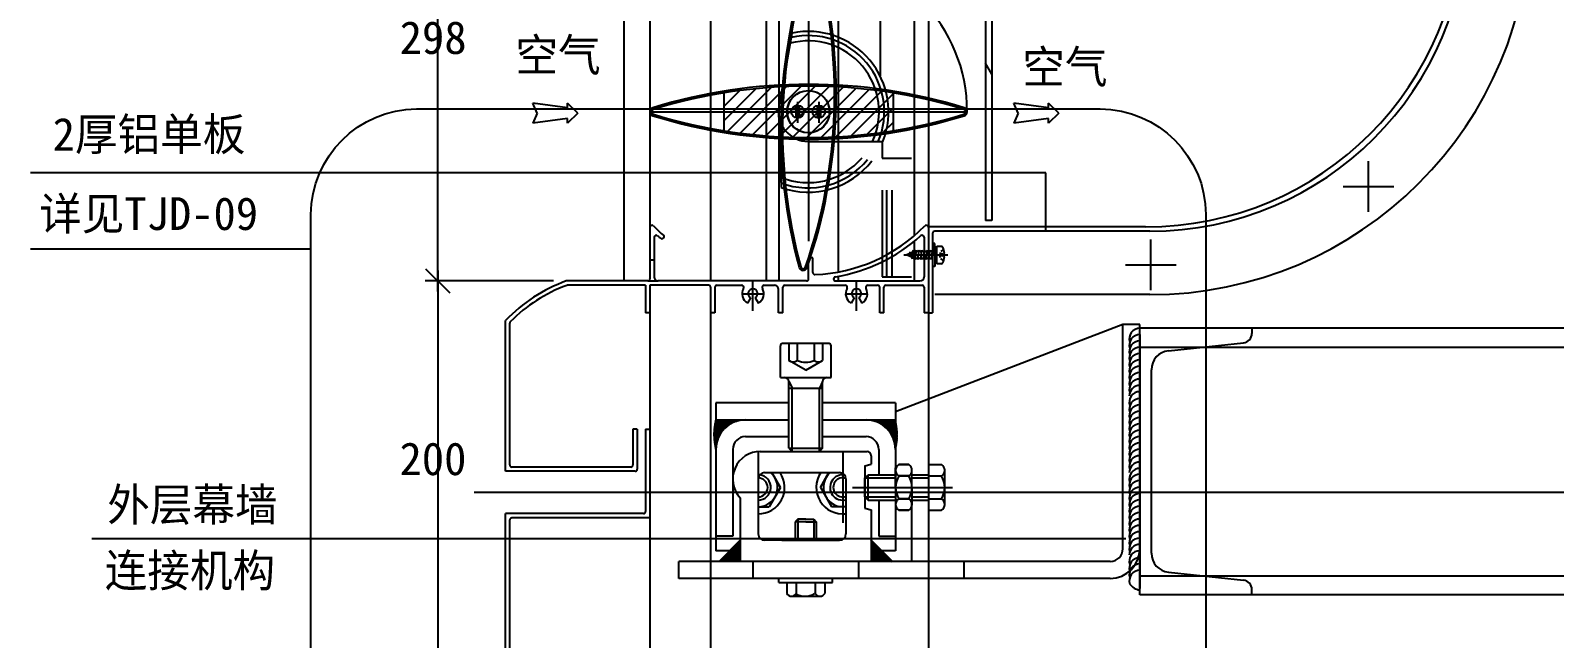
# Model space of a CAD drawing. Header units: metres. Extents: x 4816 to 6700, y 2423 to 3872.
# Drawn here: x 4826 to 5547, y 3125 to 3412 of the extents above; entities that cross this region are included whole.
import ezdxf

# ---------------------------------------------------------------- set-up
doc = ezdxf.new("R2010")
doc.units = ezdxf.units.M
for name, color, linetype in [('1', 1, 'Continuous'), ('10', 1, 'Continuous'), ('4', 4, 'Continuous'), ('DIM', 4, 'Continuous'), ('H', 4, 'Continuous'), ('型材', 1, 'Continuous'), ('点划线', 1, 'Continuous'), ('虚线', 5, 'Continuous'), ('附件', 5, 'Continuous')]:
    doc.layers.add(name, color=color, linetype=linetype)

# ---------------------------------------------------------------- blocks, each defined once
blk = doc.blocks.new('_ArchTick')
at = {"color": 0, "linetype": 'ByBlock'}
blk.add_lwpolyline([(-0.5, -0.5), (0.5, 0.5)], dxfattribs=at)

msp = doc.modelspace()

# ---------------------------------------------------------------- hatches: boundary and pattern name
h = msp.add_hatch()
h.set_pattern_fill('HEX', scale=15)
h.paths.add_polyline_path([(5278.03, 3322.32), (5281.03, 3322.32), (5281.03, 3523.72), (5278.03, 3523.72)])
h.paths.add_polyline_path([(5281.03, 3572.72), (5266.68, 3572.72), (5266.68, 3569.72), (5278.03, 3569.72), (5278.03, 3523.72), (5281.03, 3523.72)])
h = msp.add_hatch()
h.set_pattern_fill('SOLID')
h.paths.add_polyline_path([(5164.52, 3228.11), (5150.52, 3228.11, 0.13), (5150.52, 3214.11, -0.41)])
h = msp.add_hatch()
h.set_pattern_fill('SOLID')
h.paths.add_polyline_path([(5221.52, 3228.11), (5235.52, 3228.11, -0.13), (5235.52, 3214.11, 0.41)])
h = msp.add_hatch()
h.set_pattern_fill('SOLID')
h.paths.add_polyline_path([(5162.02, 3171.11), (5152.02, 3161.11), (5162.02, 3161.11)])
h = msp.add_hatch()
h.set_pattern_fill('SOLID')
h.paths.add_polyline_path([(5224.02, 3171.11), (5234.02, 3161.11), (5224.02, 3161.11)])
at = {"layer": '1'}
h = msp.add_hatch(dxfattribs=at)
h.set_pattern_fill('ANSI31', scale=10)
h.paths.add_polyline_path([(5121.29, 3303.67), (5118.29, 3303.67, -0.41), (5119.29, 3302.67), (5119.29, 3298.67), (5122.29, 3298.67, -0.41), (5121.29, 3299.67)])
h = msp.add_hatch(dxfattribs=at)
h.set_pattern_fill('ANSI31', scale=10)
h.paths.add_polyline_path([(5121.29, 3298.42), (5118.29, 3298.42, -0.41), (5119.29, 3297.42), (5119.29, 3293.42), (5122.29, 3293.42, -0.41), (5121.29, 3294.42)])
at = {"layer": 'H'}
h = msp.add_hatch(dxfattribs=at)
h.set_pattern_fill('ANSI31', scale=1.5)
h.paths.add_polyline_path([(5234.33, 3382.29, 0.05), (5194.33, 3385.92), (5194.33, 3373.72), (5234.33, 3373.72)])
h.paths.add_polyline_path([(5234.33, 3373.72), (5194.33, 3373.72), (5194.33, 3361.52, 0.05), (5234.33, 3365.15)])
h.paths.add_polyline_path([(5194.33, 3385.92, 0.05), (5154.33, 3382.29), (5154.33, 3373.72), (5194.33, 3373.72)])
h.paths.add_polyline_path([(5194.33, 3373.72), (5154.33, 3373.72), (5154.33, 3365.15, 0.05), (5194.33, 3361.52)])

# ---------------------------------------------------------------- linework, layer by layer
for p, q in [((5174.33, 3598.72), (5174.33, 3293.72)), ((5180.33, 3598.72), (5180.33, 3293.72)), ((5208.33, 3598.72), (5208.33, 3297.96)), ((5244.33, 3598.72), (5244.33, 3315.11)), ((5194.33, 3587.91), (5194.33, 3312.53)), ((5228.18, 3438.22), (5228.18, 3390.69)), ((5180.39, 3376.15), (5186.53, 3410.94)), ((5154.33, 3382.69), (5154.33, 3364.75)), ((5234.33, 3382.69), (5234.33, 3364.75)), ((5119.33, 3373.72), (5269.33, 3373.72)), ((5177.08, 3373.72), (5237.59, 3373.72)), ((5210.03, 3373.72), (5178.33, 3373.72)), ((5188.38, 3376.22), (5188.38, 3371.22)), ((5189.18, 3378.48), (5189.18, 3368.48)), ((5189.98, 3376.22), (5189.98, 3371.22)), ((5198.38, 3376.22), (5198.38, 3371.22)), ((5199.18, 3378.48), (5199.18, 3368.48)), ((5199.98, 3376.22), (5199.98, 3371.22)), ((5180.19, 3373.23), (5181.42, 3337.92)), ((5194.18, 3359.72), (5229.51, 3359.72)), ((5229.18, 3359.72), (5229.18, 3351.72)), ((5229.18, 3351.72), (5242.98, 3351.72)), ((5459.14, 3326.34), (5459.14, 3350.34)), ((5447.14, 3338.34), (5471.14, 3338.34)), ((5229.18, 3336.72), (5229.18, 3295.72)), ((5231.18, 3336.72), (5231.18, 3295.72)), ((5233.68, 3336.72), (5233.68, 3295.72)), ((5244.33, 3312.5), (5244.33, 3293.72)), ((5356.27, 3289.36), (5356.27, 3313.36)), ((5208.33, 3295.93), (5208.33, 3293.72)), ((5229.18, 3295.72), (5242.98, 3295.72)), ((5344.27, 3301.36), (5368.27, 3301.36)), ((5151.03, 3291.72), (5162.67, 3291.72)), ((5162.88, 3287.71), (5173.18, 3287.71)), ((5168.03, 3279.54), (5168.03, 3293.72)), ((5173.39, 3291.72), (5178.2, 3291.72)), ((5180.2, 3278.72), (5180.2, 3289.72)), ((5182.2, 3278.72), (5182.2, 3290.72)), ((5211.88, 3287.71), (5222.18, 3287.71)), ((5217.03, 3279.54), (5217.03, 3293.72)), ((5166.9, 3285.76), (5165.45, 3283.25)), ((5169.16, 3285.76), (5170.6, 3283.25)), ((5215.9, 3285.76), (5214.45, 3283.25)), ((5218.16, 3285.76), (5219.6, 3283.25)), ((5181.02, 3248.11), (5181.02, 3263.11)), ((5204.02, 3264.11), (5182.02, 3264.11)), ((5185.02, 3264.11), (5185.02, 3256.11)), ((5189.02, 3264.11), (5189.02, 3256.11)), ((5197.02, 3264.11), (5197.02, 3256.11)), ((5201.02, 3264.11), (5201.02, 3256.11)), ((5205.02, 3248.11), (5205.02, 3263.11)), ((5193.02, 3251.5), (5185.02, 3256.11)), ((5193.02, 3251.5), (5201.02, 3256.11)), ((5181.02, 3248.11), (5193.02, 3248.11)), ((5185.01, 3246.31), (5186.52, 3243.11)), ((5185.02, 3214.61), (5185.02, 3246.11)), ((5193.02, 3248.11), (5205.02, 3248.11)), ((5201.02, 3246.11), (5199.52, 3243.11)), ((5201.02, 3214.61), (5201.02, 3246.11)), ((5185.02, 3243.11), (5201.02, 3243.11)), ((5186.52, 3213.11), (5186.52, 3243.11)), ((5199.52, 3213.11), (5199.52, 3243.11)), ((5170.52, 3212.91), (5170.52, 3179.32)), ((5185.02, 3214.61), (5201.02, 3214.61)), ((5185.02, 3214.61), (5186.52, 3213.11)), ((5201.02, 3214.61), (5199.52, 3213.11)), ((5210.52, 3212.91), (5210.52, 3179.32)), ((5181.08, 3196.11), (5177.03, 3203.11)), ((5199.96, 3196.11), (5204.01, 3203.11)), ((5221.02, 3200.61), (5222.52, 3202.11)), ((5221.02, 3200.61), (5235.52, 3200.61)), ((5221.02, 3191.61), (5221.02, 3200.61)), ((5222.52, 3202.11), (5235.52, 3202.11)), ((5222.52, 3190.11), (5222.52, 3202.11)), ((5235.52, 3196.11), (5235.52, 3205.34)), ((5237.02, 3206.9), (5241.75, 3206.9)), ((5241.75, 3206.9), (5237.02, 3206.9)), ((5241.75, 3201.51), (5237.02, 3201.51)), ((5237.02, 3201.51), (5241.75, 3201.51)), ((5243.25, 3196.11), (5243.25, 3204.46)), ((5243.25, 3202.11), (5251.02, 3202.11)), ((5243.25, 3200.61), (5251.02, 3200.61)), ((5251.02, 3206.9), (5257.25, 3206.9)), ((5251.02, 3201.51), (5257.25, 3201.51)), ((5258.75, 3187.93), (5258.75, 3204.46)), ((5181.08, 3196.11), (5175.79, 3186.96)), ((5199.96, 3196.11), (5205.26, 3186.96)), ((5215.18, 3196.11), (5262.43, 3196.11)), ((5235.52, 3196.11), (5235.52, 3186.89)), ((5243.25, 3196.11), (5243.25, 3187.77)), ((5170.52, 3186.96), (5175.79, 3186.96)), ((5212.02, 3186.96), (5205.26, 3186.96)), ((5221.02, 3191.61), (5235.52, 3191.61)), ((5221.02, 3191.61), (5222.52, 3190.11)), ((5222.52, 3190.11), (5235.52, 3190.11)), ((5237.02, 3190.72), (5241.75, 3190.72)), ((5241.75, 3190.72), (5237.02, 3190.72)), ((5243.25, 3191.61), (5251.02, 3191.61)), ((5243.25, 3190.11), (5251.02, 3190.11)), ((5251.02, 3190.72), (5257.25, 3190.72)), ((5189.27, 3181.11), (5188.02, 3179.86)), ((5193.02, 3179.86), (5188.02, 3179.86)), ((5188.02, 3179.86), (5188.02, 3171.11)), ((5193.02, 3181.11), (5189.27, 3181.11)), ((5189.27, 3181.11), (5189.27, 3171.11)), ((5193.02, 3181.11), (5196.77, 3181.11)), ((5193.02, 3179.86), (5198.02, 3179.86)), ((5196.77, 3181.11), (5196.77, 3171.11)), ((5196.77, 3181.11), (5198.02, 3179.86)), ((5198.02, 3179.86), (5198.02, 3171.11)), ((5241.75, 3185.33), (5237.02, 3185.33)), ((5237.02, 3185.33), (5241.75, 3185.33)), ((5251.02, 3185.33), (5257.25, 3185.33)), ((5162.02, 3171.11), (5152.02, 3161.11)), ((5181.65, 3171.11), (5209.02, 3171.11)), ((5224.02, 3171.11), (5234.02, 3161.11)), ((5180.27, 3151.11), (5180.27, 3153.11)), ((5184.04, 3151.11), (5184.04, 3145.93)), ((5188.53, 3151.11), (5188.53, 3145.93)), ((5197.52, 3151.11), (5197.52, 3145.93)), ((5202.01, 3151.11), (5202.01, 3145.93)), ((5205.62, 3151.11), (5205.62, 3153.11)), ((5186.2, 3144.68), (5199.98, 3144.68))]:
    msp.add_line(p, q)
for points in [[(5198.81, 3447.24, 0.74), (5194.99, 3447.37, 0.15), (5189.85, 3300.2, 0.74), (5193.67, 3300.07, 0.15)], [(5198.04, 3447.03, 0.74), (5195.75, 3447.11, 0.15), (5190.62, 3300.41, 0.74), (5192.92, 3300.33, 0.15)], [(5267.96, 3371.81, 0.74), (5267.96, 3375.63, 0.15), (5120.7, 3375.63, 0.74), (5120.7, 3371.81, 0.15)], [(5267.73, 3372.57, 0.74), (5267.73, 3374.87, 0.15), (5120.94, 3374.87, 0.74), (5120.94, 3372.57, 0.15)]]:
    msp.add_lwpolyline(points, format="xyb", close=True)
for centre, radius in [((5194.18, 3373.72), 10), ((5194.33, 3373.72), 10), ((5189.18, 3373.72), 3), ((5199.18, 3373.72), 3)]:
    msp.add_circle(centre, radius)
for centre, radius, start, end in [((5194.18, 3373.72), 36, 337.11, 102.89), ((5194.18, 3373.72), 38, 338.38, 101.62), ((5194.18, 3373.72), 33.5, 335.3, 104.7), ((5194.18, 3373.72), 14, 170, 270), ((5189.18, 3373.72), 2.63, 72.27, 107.73), ((5199.18, 3373.72), 2.63, 72.27, 107.73), ((5189.18, 3373.72), 2.63, 252.27, 287.73), ((5199.18, 3373.72), 2.63, 252.27, 287.73), ((5194.18, 3373.72), 33.5, 247.3, 319.53), ((5194.18, 3373.72), 36, 249.11, 321.28), ((5194.18, 3373.72), 38, 250.38, 322.5), ((5162.67, 3290.72), 1, 330.71, 90), ((5168.03, 3287.71), 5.15, 150.71, 240), ((5168.03, 3287.71), 2.25, 300, 240), ((5168.03, 3287.71), 5.15, 300, 29.29), ((5173.39, 3290.72), 1, 90, 209.29), ((5178.2, 3289.72), 2, 0, 90), ((5211.67, 3290.72), 1, 330.71, 90), ((5217.03, 3287.71), 5.15, 150.71, 240), ((5217.03, 3287.71), 2.25, 300, 240), ((5217.03, 3287.71), 5.15, 300, 29.29), ((5222.39, 3290.72), 1, 90, 209.29), ((5351.03, 3266.37), 5, 90, 197.46), ((5351.03, 3263.37), 5, 90, 197.46), ((5182.02, 3263.11), 1, 90, 180), ((5204.02, 3263.11), 1, 0, 90), ((5351.03, 3260.37), 5, 90, 197.46), ((5351.03, 3257.37), 5, 90, 197.46), ((5351.03, 3254.37), 5, 90, 197.46), ((5187.02, 3258.71), 3.28, 232.39, 307.61), ((5193.02, 3265.59), 10.29, 247.12, 292.88), ((5199.02, 3258.71), 3.28, 232.39, 307.61), ((5351.03, 3251.37), 5, 90, 197.46), ((5351.03, 3248.37), 5, 90, 197.46), ((5183.02, 3246.11), 2, 0, 90), ((5203.02, 3246.11), 2, 90, 180), ((5351.03, 3245.37), 5, 90, 197.46), ((5351.03, 3242.37), 5, 90, 197.46), ((5351.03, 3239.37), 5, 90, 180), ((5351.03, 3236.37), 5, 90, 198.96), ((5351.03, 3233.12), 5, 90, 197.46), ((5351.03, 3230.12), 5, 90, 197.46), ((5351.03, 3227.12), 5, 90, 197.46), ((5351.03, 3224.12), 5, 90, 197.46), ((5351.03, 3221.12), 5, 90, 197.46), ((5351.03, 3218.12), 5, 90, 197.46), ((5351.03, 3215.12), 5, 90, 197.46), ((5351.03, 3212.12), 5, 90, 197.46), ((5171.52, 3200.11), 13, 90, 223.05), ((5351.03, 3209.12), 5, 90, 197.46), ((5351.03, 3206.12), 5, 90, 197.46), ((5351.03, 3203.12), 5, 90, 180), ((5170.52, 3196.11), 12.52, 270, 34), ((5170.52, 3196.11), 9.15, 270, 49.87), ((5170.52, 3196.11), 6, 270, 83.06), ((5170.52, 3196.11), 4.5, 270, 89.47), ((5210.52, 3196.11), 12.52, 146, 276.88), ((5210.52, 3196.11), 9.15, 130.13, 279.43), ((5210.52, 3196.11), 6, 82.52, 284.48), ((5210.52, 3196.11), 4.5, 70.67, 289.47), ((5238.68, 3204.2), 3.16, 121.49, 238.51), ((5245.97, 3196.11), 10.44, 148.91, 180), ((5240.1, 3204.2), 3.16, 301.49, 58.51), ((5232.81, 3196.11), 10.44, 0, 31.09), ((5255.6, 3204.2), 3.16, 301.49, 58.51), ((5248.31, 3196.11), 10.44, 328.91, 31.09), ((5351.03, 3200.12), 5, 90, 196.22), ((5351.03, 3197.32), 5, 90, 197.46), ((5245.97, 3196.11), 10.44, 180, 211.09), ((5232.81, 3196.11), 10.44, 328.91, 0), ((5351.03, 3194.32), 5, 90, 197.46), ((5351.03, 3191.17), 5, 90, 197.46), ((5238.68, 3188.03), 3.16, 121.49, 238.51), ((5240.1, 3188.03), 3.16, 301.49, 58.51), ((5255.58, 3188.03), 3.17, 301.77, 58.23), ((5351.03, 3188.17), 5, 90, 197.46), ((5351.03, 3185.17), 5, 90, 197.46), ((5351.03, 3182.17), 5, 90, 197.46), ((5351.03, 3179.17), 5, 90, 197.46), ((5351.03, 3176.17), 5, 90, 197.46), ((5351.03, 3173.17), 5, 90, 197.46), ((5351.03, 3170.17), 5, 90, 197.46), ((5351.03, 3167.17), 5, 90, 197.46), ((5351.03, 3164.17), 5, 90, 180), ((5351.03, 3161.17), 5, 90, 198.96), ((5351.03, 3157.92), 5, 90, 197.46), ((5351.03, 3154.92), 5, 90, 197.46), ((5351.03, 3151.92), 5, 90, 197.46), ((5186.28, 3147.32), 2.64, 211.77, 328.23), ((5192.65, 3153.38), 8.7, 238.91, 301.09), ((5199.76, 3147.3), 2.63, 211.49, 328.51)]:
    msp.add_arc(centre, radius, start, end)
at = {"layer": '1'}
for p, q in [((5148.03, 3597.72), (5148.03, 3293.72)), ((5119.29, 3590.72), (5119.29, 3303.67)), ((5281.03, 3575.72), (5281.03, 3322.32)), ((5251.03, 3572.72), (5251.03, 3273.72)), ((5278.03, 3569.72), (5278.03, 3322.32)), ((5080.4, 3375.54), (5063.95, 3377.77)), ((5065.93, 3373.05), (5063.95, 3377.77)), ((5080.4, 3375.54), (5080.4, 3377.85)), ((5085.19, 3373.05), (5080.4, 3377.85)), ((5307.89, 3375.54), (5291.44, 3377.77)), ((5293.42, 3373.05), (5291.44, 3377.77)), ((5312.69, 3373.05), (5307.89, 3377.85)), ((5307.89, 3375.54), (5307.89, 3377.85)), ((5065.93, 3373.05), (5063.95, 3368.33)), ((5080.4, 3370.57), (5063.95, 3368.33)), ((5085.19, 3373.05), (5080.4, 3368.26)), ((5080.4, 3368.26), (5080.4, 3370.57)), ((5293.42, 3373.05), (5291.44, 3368.33)), ((5307.89, 3370.57), (5291.44, 3368.33)), ((5312.69, 3373.05), (5307.89, 3368.26)), ((5307.89, 3368.26), (5307.89, 3370.57)), ((5353.79, 3319.26), (5251.03, 3319.26)), ((5253.03, 3316.26), (5253.03, 3278.72)), ((5355.79, 3317.26), (5254.03, 3317.26)), ((5281.03, 3322.32), (5278.03, 3322.32)), ((5121.29, 3314.36), (5121.29, 3295.72)), ((5125.99, 3314.65), (5125.99, 3315.11)), ((5249.03, 3314.36), (5249.03, 3295.72)), ((5119.29, 3303.67), (5121.29, 3303.67)), ((5119.29, 3303.67), (5119.29, 3294.72)), ((5194.33, 3301.99), (5195.33, 3304.72)), ((5194.33, 3294.72), (5194.33, 3301.99)), ((5196.33, 3304.72), (5195.23, 3304.72)), ((5196.33, 3297.74), (5196.33, 3304.72)), ((5118.29, 3293.72), (5079.77, 3293.72)), ((5117.29, 3291.72), (5080.3, 3291.72)), ((5117.29, 3291.72), (5117.29, 3278.72)), ((5118.29, 3293.72), (5123.29, 3293.72)), ((5119.29, 3291.72), (5119.29, 3095.72)), ((5147.03, 3291.72), (5119.29, 3291.72)), ((5193.33, 3293.72), (5123.29, 3293.72)), ((5148.03, 3290.72), (5148.03, 3096.72)), ((5183.2, 3291.72), (5211.67, 3291.72)), ((5207.2, 3293.72), (5247.03, 3293.72)), ((5222.39, 3291.72), (5227.03, 3291.72)), ((5231.03, 3291.72), (5248.03, 3291.72)), ((5249.03, 3290.72), (5249.03, 3278.72)), ((5251.03, 3293.72), (5251.03, 3278.72)), ((5355.79, 3287.26), (5254.03, 3287.26)), ((5051.03, 3203.72), (5051.03, 3275.01)), ((5053.03, 3206.72), (5053.03, 3273.79)), ((5119.29, 3278.72), (5117.29, 3278.72)), ((5150.03, 3278.72), (5148.03, 3278.72)), ((5182.2, 3278.72), (5180.2, 3278.72)), ((5230.03, 3278.72), (5228.03, 3278.72)), ((5251.03, 3278.72), (5249.03, 3278.72)), ((5251.03, 3278.72), (5253.03, 3278.72)), ((5251.03, 3273.72), (5251.03, 3110.72)), ((5613.03, 3271.37), (5351.03, 3271.37)), ((5351.03, 3268.37), (5351.03, 3148.37)), ((5351.03, 3262.37), (5736.03, 3262.37)), ((5364.59, 3260.71), (5400, 3264.44)), ((5111.29, 3223.72), (5111.29, 3206.72)), ((5113.29, 3223.72), (5111.29, 3223.72)), ((5113.29, 3223.72), (5113.29, 3204.72)), ((5117.29, 3223.72), (5117.29, 3184.72)), ((5117.29, 3223.72), (5119.29, 3223.72)), ((5112.29, 3203.72), (5051.03, 3203.72)), ((5110.29, 3205.72), (5054.03, 3205.72)), ((5753.03, 3193.72), (5036.25, 3193.72)), ((5051.03, 3112.43), (5051.03, 3183.72)), ((5116.29, 3183.72), (5051.03, 3183.72)), ((5053.03, 3113.65), (5053.03, 3180.72)), ((5119.29, 3181.72), (5054.03, 3181.72)), ((5351.03, 3154.37), (5736.03, 3154.37)), ((5364.59, 3156.02), (5400, 3152.29)), ((5613.03, 3145.37), (5351.03, 3145.37))]:
    msp.add_line(p, q, dxfattribs=at)
for centre, radius, start, end in [((5353.79, 3469.26), 150, 270, 0), ((5355.79, 3467.26), 150, 270, 0), ((5355.79, 3467.26), 180, 270, 0), ((5194.33, 3373.72), 75.04, 0, 88), ((5120.29, 3319.06), 1, 44.46, 180), ((5175.99, 3373.72), 77.04, 224.46, 229.53), ((5194.33, 3373.72), 77.04, 272.26, 315.54), ((5250.03, 3319.06), 1, 0, 135.54), ((5254.03, 3316.26), 1, 90, 180), ((5122.29, 3314.36), 1, 47.86, 180), ((5175.99, 3373.72), 79.04, 227.86, 229.19), ((5124.99, 3314.65), 1, 229.19, 0), ((5194.33, 3373.72), 79.04, 279.25, 312.14), ((5248.03, 3314.36), 1, 0, 132.14), ((5118.29, 3294.72), 1, 270, 0), ((5123.29, 3295.72), 2, 180, 270), ((5193.33, 3294.72), 1, 270, 0), ((5197.33, 3297.74), 1, 180, 272.26), ((5207.2, 3294.72), 1, 99.25, 270), ((5247.03, 3295.72), 2, 270, 0), ((5105.49, 3222.78), 75.46, 109.93, 136.2), ((5105.49, 3222.78), 73.46, 110.35, 135.26), ((5080.3, 3290.72), 1, 90, 110.35), ((5147.03, 3290.72), 1, 0, 90), ((5151.03, 3290.72), 1, 90, 180), ((5183.2, 3290.72), 1, 90, 180), ((5227.03, 3290.72), 1, 0, 90), ((5231.03, 3290.72), 1, 90, 180), ((5248.03, 3290.72), 1, 0, 90), ((5054.03, 3273.79), 1, 135.26, 180), ((5399.53, 3268.92), 4.5, 276.01, 0), ((5365.53, 3251.76), 9, 96.01, 180), ((5054.03, 3206.72), 1, 180, 270), ((5110.29, 3206.72), 1, 270, 0), ((5112.29, 3204.72), 1, 270, 0), ((5054.03, 3180.72), 1, 90, 180), ((5116.29, 3184.72), 1, 270, 0), ((5365.53, 3164.97), 9, 180, 263.99), ((5399.53, 3147.81), 4.5, 0, 83.99)]:
    msp.add_arc(centre, radius, start, end, dxfattribs=at)
at = {"layer": '10'}
for p, q in [((5018.98, 3288.72), (5018.98, 3596.72)), ((5306.5, 3344.9), (4826.33, 3344.9)), ((5306.5, 3317.69), (5306.5, 3344.9)), ((5018.98, 3298.72), (5018.98, 3088.72)), ((5073.77, 3293.72), (5012.98, 3293.72)), ((5073.77, 3293.72), (5012.98, 3293.72)), ((5344.47, 3171.77), (4855.33, 3171.77))]:
    msp.add_line(p, q, dxfattribs=at)
at = {"layer": '4'}
for p, q in [((5107.03, 3591.72), (5107.03, 3293.72)), ((5148.03, 3290.72), (5148.03, 3278.72)), ((5150.03, 3290.72), (5150.03, 3278.72)), ((5228.03, 3278.72), (5228.03, 3290.72)), ((5230.03, 3278.72), (5230.03, 3290.72))]:
    msp.add_line(p, q, dxfattribs=at)
msp.add_arc((5352.55, 3155.42), 8.04, 218.47, 259.07, dxfattribs=at)
at = {"layer": 'DIM'}
for p, q in [((5343, 3273.11), (5235.52, 3231.9)), ((5343, 3167.11), (5343, 3273.11)), ((5351, 3273.11), (5343, 3273.11)), ((5351, 3167.11), (5351, 3273.11)), ((5351, 3219.11), (5351, 3273.11)), ((5150.52, 3236.11), (5150.52, 3166.11)), ((5185.02, 3236.11), (5150.52, 3236.11)), ((5235.52, 3236.11), (5201.02, 3236.11)), ((5235.52, 3236.11), (5235.52, 3166.11)), ((5150.52, 3228.11), (5185.02, 3228.11)), ((5201.02, 3228.11), (5235.52, 3228.11)), ((5164.52, 3220.11), (5185.02, 3220.11)), ((5201.02, 3220.11), (5221.52, 3220.11)), ((5158.52, 3214.11), (5158.52, 3173.11)), ((5158.52, 3212.11), (5158.52, 3173.11)), ((5171.52, 3213.11), (5222.02, 3213.11)), ((5186.52, 3213.11), (5188.84, 3213.11)), ((5224.02, 3211.11), (5224.02, 3207.18)), ((5227.52, 3214.11), (5227.52, 3202.11)), ((5173.52, 3203.11), (5209.02, 3203.11)), ((5221.02, 3206.36), (5224.02, 3207.18)), ((5221.02, 3206.36), (5221.02, 3186.36)), ((5251.02, 3206.9), (5251.02, 3185.33)), ((5251.02, 3202.11), (5251.02, 3190.11)), ((5170.52, 3200.11), (5170.52, 3174.11)), ((5212.02, 3200.11), (5212.02, 3174.11)), ((5162.02, 3191.24), (5162.02, 3161.11)), ((5221.02, 3186.36), (5224.02, 3185.55)), ((5227.52, 3190.11), (5227.52, 3173.11)), ((5243.02, 3190.11), (5243.02, 3161.11)), ((5224.02, 3185.55), (5224.02, 3161.11)), ((5158.52, 3173.11), (5150.52, 3173.11)), ((5227.52, 3173.11), (5235.52, 3173.11)), ((5162.02, 3166.11), (5150.52, 3166.11)), ((5188.25, 3171.11), (5173.52, 3171.11)), ((5235.52, 3166.11), (5224.02, 3166.11)), ((5337, 3161.11), (5133.02, 3161.11)), ((5133.02, 3153.11), (5133.02, 3161.11)), ((5168.02, 3161.03), (5168.02, 3153.11)), ((5218.02, 3161.03), (5218.02, 3153.11)), ((5268.02, 3153.11), (5268.02, 3161.11)), ((5337, 3153.11), (5133.02, 3153.11)), ((5180.27, 3151.11), (5205.62, 3151.11))]:
    msp.add_line(p, q, dxfattribs=at)
for centre, radius, start, end in [((5176.88, 3221.11), 27.27, 165.13, 194.87), ((5164.52, 3214.11), 14, 90, 180), ((5221.52, 3214.11), 14, 0, 90), ((5164.52, 3214.11), 6, 90, 180), ((5221.52, 3214.11), 6, 0, 90), ((5222.02, 3211.11), 2, 0, 90), ((5173.52, 3200.11), 3, 90, 180), ((5209.02, 3200.11), 3, 0, 90), ((5173.52, 3174.11), 3, 180, 270), ((5209.02, 3174.11), 3, 270, 0), ((5337, 3167.11), 14, 270, 0), ((5337, 3167.11), 6, 270, 0)]:
    msp.add_arc(centre, radius, start, end, dxfattribs=at)
at = {"layer": '型材'}
for p, q in [((5351.03, 3145.37), (5351.03, 3271.37)), ((5404.03, 3271.37), (5404.03, 3268.92)), ((5356.53, 3164.97), (5356.53, 3251.76)), ((5404.03, 3145.37), (5404.03, 3147.81))]:
    msp.add_line(p, q, dxfattribs=at)
at = {"layer": '点划线'}
msp.add_line((5260.19, 3305.98), (5239.37, 3305.98), dxfattribs=at)
at = {"layer": '虚线'}
for p, q in [((5254.03, 3311.43), (5253.03, 3311.43)), ((5254.03, 3305.98), (5254.03, 3311.43)), ((5255.03, 3309.78), (5254.03, 3309.78)), ((5255.03, 3301.88), (5255.03, 3310.08)), ((5255.03, 3301.88), (5255.03, 3310.08)), ((5257.19, 3310.08), (5255.03, 3310.08)), ((5240.55, 3306.04), (5242.32, 3306.81)), ((5243.14, 3304.9), (5240.55, 3306.04)), ((5242.32, 3306.81), (5242.59, 3307.45)), ((5242.32, 3306.81), (5242.36, 3305.25)), ((5242.89, 3307.06), (5242.36, 3305.25)), ((5242.59, 3307.45), (5242.89, 3307.06)), ((5242.89, 3307.06), (5243.69, 3307.41)), ((5243.57, 3304.13), (5243.14, 3304.9)), ((5243.55, 3304.16), (5244.07, 3308.26)), ((5243.87, 3304.59), (5243.57, 3304.13)), ((5243.69, 3307.41), (5244.06, 3308.26)), ((5244.34, 3304.38), (5243.87, 3304.59)), ((5244.06, 3308.26), (5244.52, 3307.69)), ((5244.79, 3303.81), (5244.34, 3304.38)), ((5244.52, 3307.69), (5245.04, 3307.69)), ((5245.11, 3304.38), (5244.79, 3303.81)), ((5244.8, 3303.81), (5245.36, 3308.26)), ((5245.04, 3307.69), (5245.36, 3308.26)), ((5245.63, 3304.38), (5245.11, 3304.38)), ((5245.36, 3308.26), (5245.81, 3307.69)), ((5246.09, 3303.81), (5245.63, 3304.38)), ((5245.81, 3307.69), (5246.34, 3307.69)), ((5246.09, 3303.81), (5246.65, 3308.26)), ((5246.5, 3304.56), (5246.09, 3303.81)), ((5246.34, 3307.69), (5246.65, 3308.26)), ((5246.92, 3304.38), (5246.5, 3304.56)), ((5246.65, 3308.26), (5247.1, 3307.69)), ((5247.38, 3303.81), (5246.92, 3304.38)), ((5247.1, 3307.69), (5247.63, 3307.69)), ((5247.38, 3303.81), (5247.94, 3308.26)), ((5247.69, 3304.38), (5247.38, 3303.81)), ((5247.63, 3307.69), (5247.94, 3308.26)), ((5248.22, 3304.38), (5247.69, 3304.38)), ((5247.94, 3308.26), (5248.39, 3307.69)), ((5248.67, 3303.81), (5248.22, 3304.38)), ((5248.39, 3307.69), (5248.92, 3307.69)), ((5248.67, 3303.81), (5249.24, 3308.26)), ((5248.99, 3304.38), (5248.67, 3303.81)), ((5248.92, 3307.69), (5249.23, 3308.26)), ((5249.51, 3304.38), (5248.99, 3304.38)), ((5249.23, 3308.26), (5249.68, 3307.69)), ((5249.97, 3303.81), (5249.51, 3304.38)), ((5249.68, 3307.69), (5250.22, 3307.69)), ((5249.97, 3303.81), (5250.53, 3308.26)), ((5250.28, 3304.38), (5249.97, 3303.81)), ((5250.22, 3307.69), (5250.53, 3308.26)), ((5250.8, 3304.38), (5250.28, 3304.38)), ((5250.53, 3308.26), (5250.98, 3307.69)), ((5251.26, 3303.81), (5250.8, 3304.38)), ((5250.98, 3307.69), (5251.51, 3307.69)), ((5251.26, 3303.81), (5251.82, 3308.26)), ((5251.57, 3304.38), (5251.26, 3303.81)), ((5251.51, 3307.69), (5251.82, 3308.26)), ((5252.1, 3304.38), (5251.57, 3304.38)), ((5251.82, 3308.26), (5252.27, 3307.69)), ((5252.55, 3303.81), (5252.1, 3304.38)), ((5252.27, 3307.69), (5252.8, 3307.69)), ((5252.55, 3303.81), (5253.03, 3307.6)), ((5252.86, 3304.38), (5252.55, 3303.81)), ((5252.8, 3307.69), (5253.03, 3308.11)), ((5253.03, 3304.38), (5252.86, 3304.38)), ((5255.03, 3305.66), (5254.03, 3306.66)), ((5255.03, 3305.48), (5254.03, 3306.48)), ((5254.03, 3305.98), (5254.03, 3300.53)), ((5255.03, 3302.18), (5254.03, 3302.18)), ((5257.19, 3301.88), (5255.03, 3301.88)), ((5256.65, 3307.25), (5256.45, 3306.22)), ((5256.64, 3304.77), (5256.45, 3305.74)), ((5257.91, 3306.57), (5256.7, 3306.34)), ((5257.89, 3305.39), (5256.74, 3305.62)), ((5257.92, 3308.45), (5256.9, 3307.63)), ((5257.92, 3303.51), (5256.9, 3304.33)), ((5258.66, 3306.72), (5258.42, 3306.67)), ((5258.42, 3305.29), (5258.42, 3306.67)), ((5258.66, 3305.24), (5258.42, 3305.29)), ((5254.03, 3300.53), (5253.03, 3300.53))]:
    msp.add_line(p, q, dxfattribs=at)
for centre, radius, start, end in [((5257.19, 3309.4), 0.67, 27.07, 90), ((5250.5, 3305.98), 8.19, 5.19, 27.07), ((5257.19, 3302.56), 0.67, 270, 332.93), ((5250.5, 3305.98), 8.19, 332.93, 354.81)]:
    msp.add_arc(centre, radius, start, end, dxfattribs=at)
at = {"layer": '附件'}
msp.add_line((4958.95, 3308.78), (4826.33, 3308.78), dxfattribs=at)
msp.add_lwpolyline([(4958.95, 3102.25), (4958.95, 3325.1, -0.41), (5008.95, 3375.1), (5332.3, 3375.1, -0.41), (5382.3, 3325.1), (5382.3, 3042.32, -0.41), (5332.3, 2992.32), (5008.95, 2992.32, -0.41), (4958.95, 3042.32), (4958.95, 3059.81)], format="xyb", dxfattribs=at)

# ---------------------------------------------------------------- block references
at = {"layer": '10', "xscale": 11.25, "yscale": 11.25, "zscale": 11.25}
for rotation in [270, 90]:
    msp.add_blockref('_ArchTick', (5018.98, 3293.72), dxfattribs=dict(at, rotation=rotation))

# ---------------------------------------------------------------- texts
at = {"layer": '1'}
for p in [(5055.7, 3392.83), (5295.44, 3387.21)]:
    msp.add_text('空气', height=15.5, dxfattribs=at).set_placement(p)
at = {"layer": '10', "char_height": 15.5, "attachment_point": 1}
for s, insert in [('\\A1;298', (5000.98, 3416.56)), ('详见TJD-09', (4830.43, 3333.32)), ('\\A1;200', (5000.88, 3217.42))]:
    msp.add_mtext(s, dxfattribs=dict(at, insert=insert))
at = {"layer": '4'}
for s, p in [('外层幕墙', (4862.62, 3180.24)), ('连接机构', (4861.43, 3149.11))]:
    msp.add_text(s, height=15.5, dxfattribs=at).set_placement(p)
at = {"layer": '4', "insert": (4836.82, 3370.85), "char_height": 15.5, "attachment_point": 1}
msp.add_mtext('2厚铝单板', dxfattribs=at)

doc.saveas('drawing.dxf')
